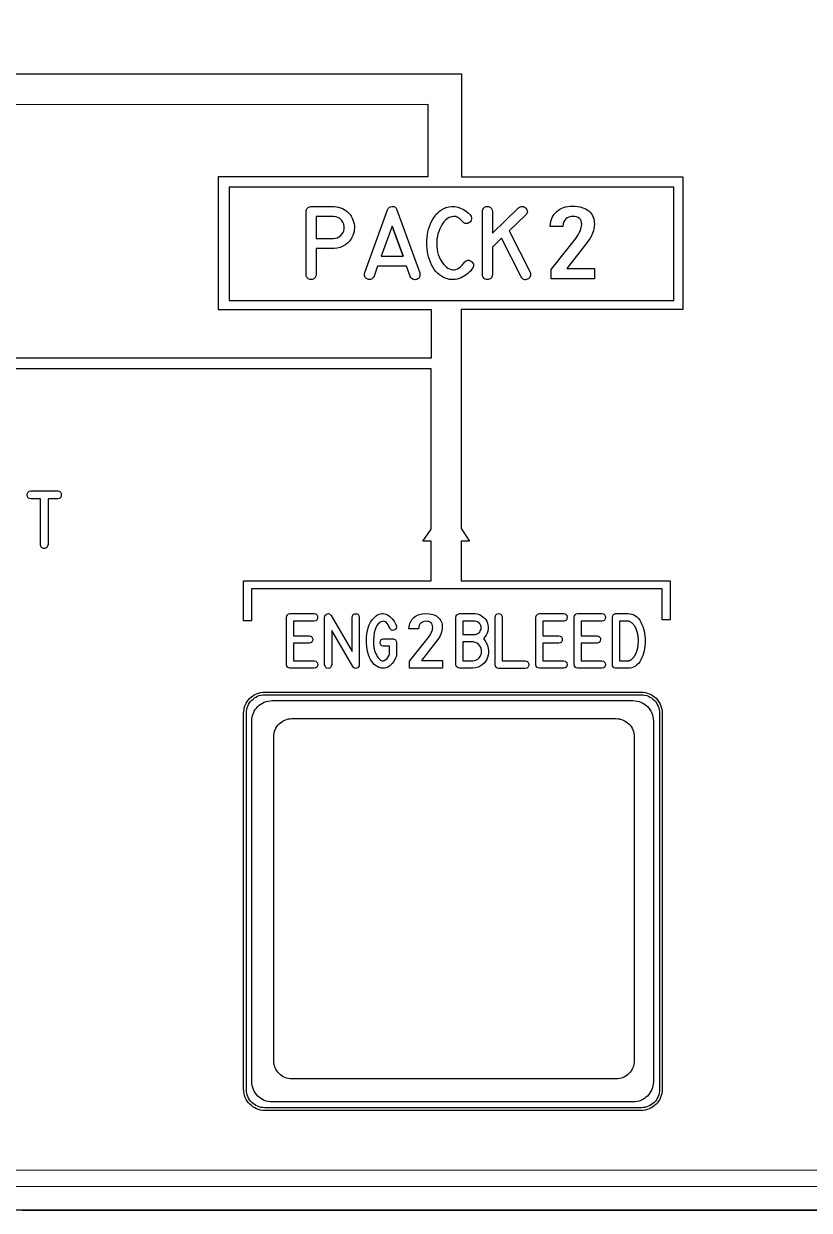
# Model space of a CAD drawing. Extents: x -1 to 333, y -1 to 144.
# Drawn here: x 244.6 to 288.7, y 31.6 to 98.2 of the extents above; entities that cross this region are included whole.
import ezdxf

# ---------------------------------------------------------------- set-up
doc = ezdxf.new("R2010")
doc.units = 0
for name, color, linetype in [('_BACKPANEL', 5, 'CONTINUOUS'), ('_ENGRAVING', 105, 'CONTINUOUS'), ('_TOPLAYER', 1, 'CONTINUOUS')]:
    doc.layers.add(name, color=color, linetype=linetype)

msp = doc.modelspace()

# ---------------------------------------------------------------- linework, layer by layer
at = {"layer": '_BACKPANEL'}
for points in [[(332.671, 144.363), (332.671, 139.666), (332.671, 130.272), (332.671, 120.878), (332.671, 41.031), (332.671, 31.637), (10.329, 31.637), (10.329, 41.031), (10.329, 120.878), (10.329, 130.272), (10.329, 139.666), (10.329, 144.363)], [(258.149, 60.534), (279.244, 60.534), (279.35, 60.529), (279.452, 60.513), (279.551, 60.488), (279.645, 60.454), (279.735, 60.411), (279.819, 60.359), (279.899, 60.3), (279.971, 60.234), (280.038, 60.161), (280.097, 60.082), (280.148, 59.997), (280.191, 59.907), (280.226, 59.813), (280.251, 59.714), (280.266, 59.612), (280.272, 59.507), (280.272, 38.412), (280.266, 38.306), (280.251, 38.204), (280.226, 38.106), (280.191, 38.011), (280.148, 37.921), (280.097, 37.836), (280.038, 37.757), (279.971, 37.685), (279.899, 37.618), (279.819, 37.559), (279.735, 37.508), (279.645, 37.465), (279.551, 37.43), (279.452, 37.405), (279.35, 37.39), (279.244, 37.384), (258.149, 37.384), (258.044, 37.39), (257.941, 37.405), (257.843, 37.43), (257.748, 37.465), (257.658, 37.508), (257.574, 37.559), (257.495, 37.618), (257.422, 37.685), (257.356, 37.757), (257.297, 37.836), (257.245, 37.921), (257.202, 38.011), (257.168, 38.106), (257.142, 38.204), (257.127, 38.306), (257.122, 38.412), (257.122, 59.507), (257.127, 59.612), (257.142, 59.714), (257.168, 59.813), (257.202, 59.907), (257.245, 59.997), (257.297, 60.082), (257.356, 60.161), (257.422, 60.234), (257.495, 60.3), (257.574, 60.359), (257.658, 60.411), (257.748, 60.454), (257.843, 60.488), (257.941, 60.513), (258.044, 60.529)]]:
    msp.add_lwpolyline(points, close=True, dxfattribs=at)
at = {"layer": '_ENGRAVING'}
for points in [[(221.825, 95.357), (269.168, 95.357), (269.168, 89.576), (281.578, 89.576), (281.578, 82.139), (269.157, 82.134), (269.157, 69.852), (269.631, 69.14), (269.157, 69.14), (269.157, 66.918), (280.87, 66.917), (280.87, 64.742), (280.421, 64.742), (280.421, 66.469), (257.425, 66.469), (257.414, 66.469), (257.414, 64.68), (256.966, 64.68), (256.966, 66.917), (256.966, 66.918), (266.964, 66.918), (267.472, 66.918), (267.472, 69.14), (267.014, 69.14), (267.472, 69.826), (267.472, 78.81), (241.218, 78.81)], [(126.136, 93.572), (267.289, 93.638), (267.296, 89.576), (255.549, 89.576), (255.549, 82.139), (267.472, 82.134), (267.472, 79.41), (227.473, 79.41)], [(269.168, 89.607), (269.168, 89.61)], [(16.012, 32.965), (326.47, 32.98), (326.56, 32.989), (326.645, 33.015), (326.721, 33.057), (326.787, 33.112), (326.842, 33.179), (326.883, 33.256), (326.909, 33.34), (326.918, 33.431), (326.908, 33.521), (326.882, 33.606), (326.841, 33.682), (326.786, 33.748), (326.72, 33.803), (326.644, 33.845), (326.56, 33.871), (326.47, 33.88), (16.01, 33.865)]]:
    msp.add_lwpolyline(points, dxfattribs=at)
for points in [[(256.164, 82.64), (281.074, 82.64), (281.074, 88.99), (256.164, 88.99)], [(262, 87.911), (262.038, 87.911), (262.163, 87.897), (262.283, 87.873), (262.398, 87.839), (262.508, 87.795), (262.607, 87.743), (262.699, 87.683), (262.784, 87.615), (262.86, 87.539), (262.93, 87.455), (262.991, 87.364), (263.045, 87.264), (263.092, 87.157), (263.129, 87.047), (263.156, 86.937), (263.172, 86.827), (263.177, 86.719), (263.171, 86.611), (263.154, 86.503), (263.126, 86.397), (263.088, 86.291), (263.009, 86.133), (262.913, 85.993), (262.8, 85.872), (262.67, 85.768), (262.526, 85.684), (262.373, 85.621), (262.21, 85.578), (262.038, 85.557), (262, 85.555), (261.031, 85.555), (261.031, 84.097), (261.019, 84.03), (261, 83.973), (260.975, 83.925), (260.943, 83.885), (260.904, 83.854), (260.859, 83.832), (260.807, 83.819), (260.748, 83.814), (260.69, 83.819), (260.638, 83.832), (260.593, 83.854), (260.554, 83.885), (260.523, 83.925), (260.497, 83.973), (260.479, 84.03), (260.467, 84.097), (260.467, 87.631), (260.478, 87.69), (260.495, 87.742), (260.518, 87.787), (260.548, 87.825), (260.584, 87.857), (260.626, 87.882), (260.675, 87.9), (260.73, 87.911), (260.748, 87.911)], [(263.756, 84.201), (264.394, 85.964), (265.035, 87.727), (265.076, 87.807), (265.133, 87.864), (265.207, 87.899), (265.296, 87.911), (265.386, 87.901), (265.46, 87.866), (265.518, 87.809), (265.559, 87.727), (266.837, 84.191), (266.847, 84.123), (266.849, 84.062), (266.841, 84.007), (266.824, 83.958), (266.798, 83.916), (266.763, 83.88), (266.719, 83.85), (266.666, 83.826), (266.609, 83.811), (266.557, 83.806), (266.507, 83.812), (266.461, 83.827), (266.418, 83.854), (266.378, 83.89), (266.342, 83.937), (266.309, 83.994), (266.103, 84.567), (264.479, 84.567), (264.28, 84.008), (264.246, 83.951), (264.209, 83.904), (264.169, 83.867), (264.125, 83.841), (264.078, 83.826), (264.028, 83.821), (263.974, 83.827), (263.917, 83.843), (263.863, 83.868), (263.819, 83.898), (263.784, 83.934), (263.759, 83.976), (263.744, 84.024), (263.738, 84.077), (263.742, 84.136)], [(269.797, 84.455), (269.779, 84.429), (269.769, 84.415), (269.761, 84.403), (269.69, 84.313), (269.613, 84.231), (269.532, 84.155), (269.445, 84.086), (269.353, 84.023), (269.255, 83.967), (269.152, 83.918), (269.044, 83.875), (268.934, 83.842), (268.823, 83.82), (268.713, 83.81), (268.604, 83.811), (268.495, 83.824), (268.386, 83.849), (268.278, 83.885), (268.17, 83.932), (268.049, 84), (267.937, 84.079), (267.832, 84.169), (267.737, 84.27), (267.649, 84.381), (267.57, 84.503), (267.499, 84.637), (267.436, 84.781), (267.381, 84.931), (267.335, 85.083), (267.298, 85.236), (267.268, 85.391), (267.247, 85.547), (267.235, 85.704), (267.23, 85.863), (267.235, 86.024), (267.247, 86.184), (267.268, 86.34), (267.298, 86.493), (267.336, 86.643), (267.382, 86.789), (267.437, 86.933), (267.501, 87.073), (267.573, 87.209), (267.654, 87.338), (267.744, 87.454), (267.842, 87.558), (267.948, 87.648), (268.064, 87.727), (268.187, 87.792), (268.32, 87.845), (268.461, 87.885), (268.629, 87.911), (268.796, 87.908), (268.962, 87.878), (269.129, 87.82), (269.288, 87.742), (269.432, 87.649), (269.561, 87.541), (269.675, 87.419), (269.685, 87.405), (269.722, 87.344), (269.74, 87.28), (269.741, 87.212), (269.723, 87.142), (269.69, 87.077), (269.647, 87.026), (269.592, 86.988), (269.525, 86.963), (269.45, 86.954), (269.378, 86.966), (269.309, 87), (269.242, 87.055), (269.11, 87.191), (269.045, 87.244), (268.98, 87.286), (268.916, 87.319), (268.853, 87.341), (268.79, 87.353), (268.728, 87.355), (268.608, 87.338), (268.494, 87.298), (268.387, 87.236), (268.286, 87.151), (268.192, 87.049), (268.107, 86.932), (268.03, 86.802), (267.961, 86.659), (267.902, 86.511), (267.856, 86.369), (267.823, 86.23), (267.802, 86.097), (267.789, 85.951), (267.785, 85.804), (267.792, 85.657), (267.809, 85.51), (267.836, 85.365), (267.875, 85.224), (267.926, 85.087), (267.989, 84.955), (268.051, 84.846), (268.116, 84.748), (268.186, 84.661), (268.259, 84.584), (268.336, 84.518), (268.418, 84.462), (268.503, 84.418), (268.592, 84.384), (268.682, 84.364), (268.773, 84.362), (268.862, 84.379), (268.951, 84.413), (269.04, 84.466), (269.128, 84.537), (269.215, 84.626), (269.302, 84.733), (269.34, 84.785), (269.387, 84.831), (269.435, 84.865), (269.484, 84.888), (269.533, 84.899), (269.582, 84.899), (269.633, 84.887), (269.684, 84.863), (269.736, 84.828), (269.782, 84.786), (269.818, 84.742), (269.842, 84.698), (269.855, 84.652), (269.857, 84.605), (269.848, 84.556), (269.828, 84.506)], [(272.377, 87.835), (272.433, 87.871), (272.488, 87.897), (272.541, 87.911), (272.592, 87.914), (272.641, 87.906), (272.689, 87.887), (272.735, 87.857), (272.78, 87.816), (272.818, 87.77), (272.845, 87.723), (272.861, 87.675), (272.865, 87.627), (272.858, 87.578), (272.84, 87.528), (272.811, 87.478), (272.77, 87.427), (271.847, 86.537), (273.017, 84.221), (273.033, 84.153), (273.04, 84.091), (273.037, 84.034), (273.024, 83.982), (273.002, 83.937), (272.97, 83.896), (272.929, 83.862), (272.878, 83.832), (272.823, 83.811), (272.771, 83.801), (272.722, 83.802), (272.675, 83.813), (272.631, 83.835), (272.59, 83.868), (272.551, 83.912), (272.515, 83.966), (271.423, 86.129), (270.915, 85.637), (270.915, 84.091), (270.9, 84.024), (270.88, 83.967), (270.853, 83.919), (270.819, 83.88), (270.78, 83.849), (270.733, 83.828), (270.681, 83.815), (270.622, 83.811), (270.563, 83.816), (270.511, 83.83), (270.467, 83.852), (270.43, 83.883), (270.4, 83.922), (270.377, 83.97), (270.361, 84.026), (270.353, 84.091), (270.353, 87.627), (270.361, 87.693), (270.377, 87.749), (270.4, 87.798), (270.43, 87.837), (270.467, 87.868), (270.511, 87.891), (270.563, 87.905), (270.622, 87.91), (270.681, 87.907), (270.733, 87.895), (270.78, 87.873), (270.819, 87.842), (270.853, 87.802), (270.88, 87.753), (270.9, 87.695), (270.915, 87.627), (270.915, 86.421)], [(275.394, 87.927), (275.539, 87.923), (275.674, 87.911), (275.801, 87.89), (275.919, 87.862), (276.028, 87.825), (276.129, 87.779), (276.221, 87.726), (276.304, 87.664), (276.379, 87.596), (276.443, 87.52), (276.498, 87.436), (276.543, 87.346), (276.578, 87.248), (276.602, 87.143), (276.617, 87.031), (276.622, 86.911), (276.622, 86.903), (276.616, 86.786), (276.596, 86.664), (276.563, 86.538), (276.516, 86.407), (276.457, 86.274), (276.385, 86.14), (276.301, 86.005), (276.204, 85.87), (275.086, 84.427), (276.635, 84.427), (276.635, 83.859), (274.192, 83.859), (274.192, 84.38), (275.574, 86.119), (275.719, 86.331), (275.777, 86.434), (275.825, 86.535), (275.863, 86.633), (275.89, 86.727), (275.907, 86.816), (275.912, 86.9), (275.912, 86.911), (275.904, 87.013), (275.88, 87.102), (275.84, 87.178), (275.783, 87.241), (275.712, 87.29), (275.626, 87.326), (275.525, 87.347), (275.411, 87.354), (275.295, 87.345), (275.191, 87.319), (275.1, 87.275), (275.022, 87.213), (274.957, 87.136), (274.908, 87.043), (274.875, 86.934), (274.858, 86.809), (274.858, 86.789), (274.147, 86.789), (274.147, 86.809), (274.163, 86.94), (274.187, 87.063), (274.22, 87.178), (274.262, 87.286), (274.313, 87.385), (274.372, 87.477), (274.44, 87.561), (274.517, 87.637), (274.602, 87.705), (274.694, 87.764), (274.793, 87.814), (274.899, 87.855), (275.012, 87.887), (275.132, 87.909), (275.26, 87.923)], [(262, 87.347), (261.031, 87.347), (261.031, 86.121), (262, 86.121), (262.11, 86.131), (262.214, 86.159), (262.311, 86.207), (262.401, 86.273), (262.48, 86.354), (262.54, 86.444), (262.582, 86.544), (262.606, 86.653), (262.61, 86.787), (262.587, 86.912), (262.536, 87.03), (262.458, 87.138), (262.361, 87.23), (262.252, 87.295), (262.132, 87.334)], [(265.9, 85.129), (265.294, 86.809), (264.684, 85.129)], [(265.294, 86.809), (265.9, 85.129)], [(245.593, 68.961), (245.593, 71.523), (245.052, 71.523), (244.961, 71.544), (244.926, 71.563), (244.897, 71.587), (244.874, 71.618), (244.858, 71.654), (244.846, 71.745), (244.859, 71.835), (244.875, 71.872), (244.897, 71.902), (244.926, 71.927), (244.962, 71.947), (245.052, 71.968), (246.55, 71.968), (246.639, 71.947), (246.674, 71.928), (246.703, 71.903), (246.725, 71.872), (246.741, 71.836), (246.754, 71.745), (246.741, 71.654), (246.726, 71.617), (246.703, 71.587), (246.674, 71.562), (246.639, 71.543), (246.55, 71.523), (246.009, 71.523), (246.009, 68.961), (245.983, 68.864), (245.963, 68.826), (245.938, 68.794), (245.908, 68.77), (245.874, 68.753), (245.835, 68.744), (245.792, 68.741), (245.748, 68.745), (245.71, 68.756), (245.678, 68.773), (245.65, 68.798), (245.628, 68.828), (245.611, 68.866)], [(260.92, 64.668), (259.758, 64.668), (259.758, 63.849), (260.644, 63.849), (260.731, 63.824), (260.793, 63.78), (260.815, 63.751), (260.83, 63.717), (260.842, 63.636), (260.83, 63.554), (260.814, 63.521), (260.792, 63.492), (260.73, 63.448), (260.644, 63.424), (259.758, 63.424), (259.758, 62.44), (260.92, 62.44), (261.007, 62.416), (261.068, 62.372), (261.09, 62.343), (261.105, 62.31), (261.118, 62.229), (261.105, 62.149), (261.09, 62.116), (261.068, 62.087), (261.007, 62.044), (260.92, 62.02), (259.563, 62.02), (259.485, 62.042), (259.425, 62.085), (259.385, 62.148), (259.364, 62.232), (259.364, 64.876), (259.386, 64.963), (259.427, 65.027), (259.486, 65.068), (259.563, 65.085), (260.92, 65.085), (261.007, 65.066), (261.04, 65.048), (261.068, 65.025), (261.09, 64.995), (261.105, 64.961), (261.117, 64.875), (261.105, 64.789), (261.089, 64.755), (261.068, 64.726), (261.04, 64.703), (261.006, 64.686)], [(263.444, 62.226), (263.435, 62.155), (263.408, 62.098), (263.364, 62.055), (263.302, 62.027), (263.234, 62.016), (263.175, 62.028), (263.124, 62.061), (263.081, 62.116), (261.903, 64.132), (261.903, 62.226), (261.879, 62.135), (261.838, 62.069), (261.811, 62.046), (261.78, 62.03), (261.705, 62.017), (261.629, 62.03), (261.598, 62.046), (261.572, 62.069), (261.531, 62.135), (261.508, 62.226), (261.508, 64.87), (261.525, 64.941), (261.555, 64.999), (261.599, 65.044), (261.657, 65.075), (261.718, 65.088), (261.775, 65.076), (261.825, 65.041), (261.871, 64.982), (263.049, 62.963), (263.049, 64.87), (263.071, 64.963), (263.09, 65), (263.113, 65.03), (263.141, 65.053), (263.173, 65.069), (263.253, 65.082), (263.331, 65.068), (263.363, 65.051), (263.389, 65.028), (263.41, 64.998), (263.427, 64.962), (263.444, 64.87)], [(264.805, 63.255), (264.793, 63.256), (264.718, 63.278), (264.664, 63.319), (264.632, 63.382), (264.622, 63.464), (264.632, 63.547), (264.664, 63.609), (264.718, 63.651), (264.793, 63.672), (264.805, 63.675), (264.818, 63.675), (265.335, 63.675), (265.375, 63.671), (265.411, 63.66), (265.444, 63.64), (265.475, 63.613), (265.5, 63.581), (265.519, 63.545), (265.529, 63.506), (265.533, 63.464), (265.533, 62.705), (265.516, 62.666), (265.506, 62.643), (265.497, 62.62), (265.485, 62.598), (265.474, 62.575), (265.464, 62.553), (265.453, 62.53), (265.441, 62.508), (265.37, 62.392), (265.296, 62.292), (265.218, 62.208), (265.136, 62.14), (265.049, 62.088), (264.958, 62.051), (264.864, 62.03), (264.765, 62.025), (264.666, 62.035), (264.571, 62.06), (264.48, 62.099), (264.393, 62.153), (264.31, 62.221), (264.232, 62.303), (264.157, 62.401), (264.086, 62.512), (264.025, 62.632), (263.973, 62.767), (263.928, 62.916), (263.893, 63.079), (263.867, 63.25), (263.852, 63.423), (263.848, 63.598), (263.855, 63.775), (263.874, 63.95), (263.906, 64.122), (263.951, 64.289), (264.01, 64.451), (264.083, 64.604), (264.171, 64.739), (264.276, 64.859), (264.397, 64.961), (264.478, 65.013), (264.558, 65.052), (264.637, 65.078), (264.716, 65.092), (264.794, 65.092), (264.872, 65.079), (264.949, 65.054), (265.026, 65.016), (265.169, 64.917), (265.293, 64.801), (265.397, 64.666), (265.483, 64.514), (265.494, 64.49), (265.502, 64.469), (265.513, 64.446), (265.529, 64.378), (265.528, 64.317), (265.511, 64.262), (265.477, 64.214), (265.435, 64.178), (265.392, 64.156), (265.347, 64.146), (265.3, 64.151), (265.255, 64.166), (265.216, 64.192), (265.182, 64.226), (265.153, 64.271), (265.111, 64.372), (265.065, 64.458), (265.017, 64.528), (264.965, 64.583), (264.911, 64.622), (264.854, 64.647), (264.794, 64.656), (264.73, 64.65), (264.668, 64.631), (264.609, 64.601), (264.555, 64.56), (264.504, 64.509), (264.458, 64.447), (264.415, 64.375), (264.377, 64.292), (264.343, 64.198), (264.289, 64.003), (264.255, 63.8), (264.239, 63.591), (264.243, 63.374), (264.27, 63.16), (264.324, 62.961), (264.361, 62.867), (264.405, 62.776), (264.455, 62.689), (264.512, 62.605), (264.596, 62.51), (264.638, 62.477), (264.681, 62.454), (264.723, 62.44), (264.766, 62.437), (264.809, 62.443), (264.852, 62.458), (264.933, 62.508), (265.006, 62.576), (265.069, 62.662), (265.124, 62.765), (265.139, 62.798), (265.139, 63.255)], [(267.173, 65.089), (267.384, 65.077), (267.569, 65.04), (267.651, 65.012), (267.727, 64.978), (267.796, 64.937), (267.859, 64.891), (267.915, 64.839), (267.964, 64.782), (268.005, 64.719), (268.039, 64.651), (268.065, 64.577), (268.084, 64.498), (268.095, 64.413), (268.099, 64.323), (268.099, 64.317), (268.094, 64.228), (268.079, 64.137), (268.054, 64.042), (268.019, 63.943), (267.974, 63.843), (267.92, 63.742), (267.857, 63.64), (267.784, 63.538), (266.94, 62.45), (268.108, 62.45), (268.108, 62.022), (266.267, 62.022), (266.267, 62.415), (267.309, 63.726), (267.418, 63.886), (267.498, 64.039), (267.547, 64.184), (267.559, 64.251), (267.563, 64.315), (267.563, 64.323), (267.557, 64.4), (267.539, 64.466), (267.509, 64.524), (267.466, 64.571), (267.412, 64.609), (267.347, 64.636), (267.272, 64.652), (267.185, 64.657), (267.098, 64.65), (267.02, 64.63), (266.951, 64.597), (266.892, 64.55), (266.843, 64.492), (266.806, 64.422), (266.781, 64.34), (266.768, 64.246), (266.768, 64.231), (266.233, 64.231), (266.233, 64.246), (266.263, 64.437), (266.288, 64.524), (266.319, 64.605), (266.358, 64.68), (266.402, 64.75), (266.454, 64.813), (266.511, 64.87), (266.575, 64.921), (266.645, 64.966), (266.719, 65.004), (266.799, 65.034), (266.885, 65.058), (266.975, 65.075)], [(269.932, 65.085), (270.059, 65.066), (270.177, 65.03), (270.283, 64.98), (270.38, 64.913), (270.463, 64.835), (270.533, 64.75), (270.589, 64.657), (270.631, 64.556), (270.659, 64.45), (270.671, 64.341), (270.668, 64.228), (270.65, 64.112), (270.615, 63.996), (270.563, 63.885), (270.492, 63.78), (270.403, 63.678), (270.5, 63.555), (270.578, 63.426), (270.635, 63.293), (270.672, 63.154), (270.69, 63.016), (270.69, 62.882), (270.673, 62.753), (270.639, 62.628), (270.588, 62.511), (270.521, 62.402), (270.438, 62.303), (270.34, 62.213), (270.227, 62.137), (270.101, 62.079), (269.962, 62.04), (269.811, 62.02), (269.807, 62.02), (269.061, 62.02), (268.984, 62.042), (268.925, 62.085), (268.884, 62.146), (268.862, 62.228), (268.862, 64.873), (268.883, 64.956), (268.923, 65.019), (268.983, 65.062), (269.061, 65.085)], [(269.932, 64.66), (269.259, 64.66), (269.259, 63.922), (269.936, 63.922), (270.017, 63.938), (270.087, 63.966), (270.146, 64.005), (270.194, 64.056), (270.231, 64.115), (270.258, 64.175), (270.273, 64.237), (270.277, 64.302), (270.271, 64.366), (270.254, 64.427), (270.226, 64.486), (270.188, 64.541), (270.139, 64.589), (270.081, 64.625), (270.011, 64.649)], [(271.258, 62.018), (271.181, 62.036), (271.122, 62.076), (271.081, 62.14), (271.059, 62.226), (271.059, 64.873), (271.083, 64.967), (271.101, 65.004), (271.125, 65.034), (271.153, 65.057), (271.185, 65.073), (271.264, 65.085), (271.341, 65.07), (271.373, 65.053), (271.399, 65.03), (271.42, 65), (271.437, 64.964), (271.454, 64.873), (271.454, 62.436), (272.748, 62.437), (272.835, 62.415), (272.869, 62.396), (272.897, 62.372), (272.919, 62.342), (272.934, 62.308), (272.945, 62.223), (272.932, 62.138), (272.917, 62.105), (272.895, 62.076), (272.867, 62.053), (272.833, 62.036), (272.747, 62.018)], [(274.901, 64.668), (273.738, 64.668), (273.738, 63.849), (274.624, 63.849), (274.712, 63.824), (274.774, 63.78), (274.795, 63.751), (274.811, 63.717), (274.823, 63.636), (274.81, 63.554), (274.795, 63.521), (274.773, 63.492), (274.711, 63.448), (274.624, 63.424), (273.738, 63.424), (273.738, 62.44), (274.901, 62.44), (274.987, 62.416), (275.049, 62.372), (275.071, 62.343), (275.086, 62.31), (275.098, 62.229), (275.086, 62.149), (275.071, 62.116), (275.049, 62.087), (274.987, 62.044), (274.901, 62.02), (273.543, 62.02), (273.465, 62.042), (273.406, 62.085), (273.366, 62.148), (273.344, 62.232), (273.344, 64.876), (273.367, 64.963), (273.407, 65.027), (273.466, 65.068), (273.543, 65.085), (274.901, 65.085), (274.987, 65.066), (275.021, 65.048), (275.049, 65.025), (275.07, 64.995), (275.086, 64.961), (275.098, 64.875), (275.085, 64.789), (275.07, 64.755), (275.048, 64.726), (275.02, 64.703), (274.987, 64.686)], [(277.045, 64.668), (275.882, 64.668), (275.882, 63.849), (276.768, 63.849), (276.855, 63.824), (276.917, 63.78), (276.939, 63.751), (276.955, 63.717), (276.967, 63.636), (276.954, 63.554), (276.938, 63.521), (276.917, 63.492), (276.855, 63.448), (276.768, 63.424), (275.882, 63.424), (275.882, 62.44), (277.045, 62.44), (277.131, 62.416), (277.193, 62.372), (277.214, 62.343), (277.23, 62.31), (277.242, 62.229), (277.23, 62.149), (277.214, 62.116), (277.193, 62.087), (277.131, 62.044), (277.045, 62.02), (275.687, 62.02), (275.609, 62.042), (275.55, 62.085), (275.51, 62.148), (275.488, 62.232), (275.488, 64.876), (275.511, 64.963), (275.551, 65.027), (275.61, 65.068), (275.687, 65.085), (277.045, 65.085), (277.131, 65.066), (277.165, 65.048), (277.193, 65.025), (277.214, 64.995), (277.229, 64.961), (277.242, 64.875), (277.229, 64.789), (277.213, 64.755), (277.192, 64.726), (277.164, 64.703), (277.13, 64.686)], [(277.828, 65.085), (278.489, 65.085), (278.608, 65.078), (278.719, 65.055), (278.823, 65.018), (278.919, 64.966), (279.007, 64.898), (279.088, 64.816), (279.161, 64.719), (279.226, 64.606), (279.284, 64.485), (279.334, 64.361), (279.376, 64.234), (279.41, 64.103), (279.437, 63.97), (279.456, 63.834), (279.468, 63.695), (279.472, 63.553), (279.468, 63.41), (279.456, 63.271), (279.437, 63.135), (279.41, 63.002), (279.375, 62.872), (279.333, 62.744), (279.283, 62.62), (279.226, 62.499), (279.16, 62.387), (279.087, 62.289), (279.007, 62.207), (278.918, 62.14), (278.822, 62.087), (278.719, 62.05), (278.608, 62.027), (278.489, 62.02), (277.828, 62.02), (277.831, 62.02), (277.828, 62.02), (277.778, 62.029), (277.714, 62.056), (277.669, 62.098), (277.642, 62.157), (277.633, 62.232), (277.632, 62.232), (277.633, 64.876), (277.632, 64.888), (277.649, 64.964), (277.693, 65.028), (277.723, 65.053), (277.756, 65.071), (277.791, 65.082), (277.83, 65.085)], [(278.489, 62.442), (278.494, 62.442), (278.501, 62.442), (278.506, 62.443), (278.513, 62.443), (278.519, 62.444), (278.527, 62.445), (278.532, 62.446), (278.539, 62.446), (278.545, 62.447), (278.552, 62.448), (278.563, 62.451), (278.569, 62.453), (278.576, 62.457), (278.582, 62.458), (278.59, 62.46), (278.595, 62.461), (278.602, 62.464), (278.615, 62.47), (278.629, 62.476), (278.635, 62.479), (278.642, 62.482), (278.653, 62.49), (278.667, 62.497), (278.672, 62.501), (278.679, 62.506), (278.692, 62.515), (278.698, 62.519), (278.706, 62.524), (278.712, 62.529), (278.719, 62.535), (278.724, 62.539), (278.731, 62.544), (278.745, 62.556), (278.756, 62.568), (278.762, 62.574), (278.769, 62.581), (278.775, 62.587), (278.782, 62.595), (278.794, 62.607), (278.8, 62.613), (278.807, 62.62), (278.813, 62.627), (278.82, 62.635), (278.831, 62.65), (278.843, 62.666), (278.855, 62.683), (278.86, 62.691), (278.867, 62.699), (278.872, 62.708), (278.878, 62.717), (278.883, 62.727), (278.89, 62.737), (278.901, 62.755), (278.906, 62.765), (278.912, 62.774), (278.917, 62.784), (278.923, 62.794), (278.932, 62.813), (278.937, 62.824), (278.943, 62.836), (278.948, 62.845), (278.954, 62.857), (278.958, 62.867), (278.963, 62.879), (278.972, 62.901), (278.982, 62.925), (278.986, 62.937), (278.991, 62.949), (278.994, 62.961), (278.999, 62.975), (279.006, 62.999), (279.01, 63.011), (279.014, 63.024), (279.021, 63.05), (279.03, 63.075), (279.032, 63.088), (279.036, 63.102), (279.038, 63.115), (279.043, 63.129), (279.045, 63.14), (279.048, 63.154), (279.052, 63.183), (279.054, 63.196), (279.058, 63.21), (279.059, 63.223), (279.062, 63.237), (279.066, 63.265), (279.068, 63.279), (279.072, 63.294), (279.075, 63.322), (279.075, 63.335), (279.078, 63.351), (279.08, 63.379), (279.082, 63.407), (279.083, 63.437), (279.085, 63.466), (279.085, 63.48), (279.087, 63.496), (279.088, 63.508), (279.089, 63.524), (279.089, 63.538), (279.089, 63.553), (279.089, 63.567), (279.089, 63.581), (279.088, 63.595), (279.087, 63.611), (279.087, 63.624), (279.087, 63.639), (279.085, 63.669), (279.083, 63.696), (279.08, 63.728), (279.079, 63.755), (279.076, 63.783), (279.074, 63.797), (279.073, 63.812), (279.068, 63.84), (279.065, 63.853), (279.064, 63.867), (279.059, 63.895), (279.055, 63.924), (279.048, 63.951), (279.044, 63.976), (279.04, 63.989), (279.037, 64.003), (279.033, 64.016), (279.03, 64.03), (279.023, 64.056), (279.016, 64.081), (279.011, 64.092), (279.007, 64.105), (278.999, 64.13), (278.991, 64.154), (278.986, 64.166), (278.982, 64.178), (278.977, 64.189), (278.972, 64.201), (278.963, 64.223), (278.954, 64.244), (278.944, 64.267), (278.939, 64.276), (278.935, 64.286), (278.923, 64.307), (278.912, 64.326), (278.906, 64.336), (278.901, 64.346), (278.89, 64.364), (278.884, 64.373), (278.88, 64.382), (278.856, 64.416), (278.834, 64.449), (278.808, 64.479), (278.783, 64.508), (278.759, 64.533), (278.733, 64.555), (278.706, 64.578), (278.679, 64.597), (278.654, 64.614), (278.629, 64.627), (278.602, 64.638), (278.576, 64.648), (278.563, 64.652), (278.552, 64.657), (278.527, 64.662), (278.501, 64.663), (278.494, 64.663), (278.489, 64.663), (278.026, 64.663), (278.026, 62.442)], [(269.807, 62.443), (269.919, 62.458), (270.017, 62.49), (270.1, 62.54), (270.17, 62.608), (270.225, 62.687), (270.265, 62.771), (270.29, 62.858), (270.3, 62.95), (270.294, 63.043), (270.274, 63.132), (270.238, 63.219), (270.187, 63.303), (270.12, 63.377), (270.037, 63.435), (269.938, 63.476), (269.824, 63.502), (269.259, 63.502), (269.259, 62.443)], [(258.159, 60.688), (279.234, 60.688), (279.356, 60.681), (279.475, 60.663), (279.589, 60.634), (279.699, 60.594), (279.803, 60.544), (279.901, 60.485), (279.992, 60.416), (280.077, 60.34), (280.154, 60.255), (280.222, 60.164), (280.282, 60.065), (280.332, 59.961), (280.372, 59.852), (280.401, 59.737), (280.419, 59.619), (280.425, 59.497), (280.425, 38.422), (280.419, 38.299), (280.401, 38.181), (280.372, 38.067), (280.332, 37.957), (280.282, 37.853), (280.222, 37.755), (280.154, 37.663), (280.077, 37.579), (279.992, 37.502), (279.901, 37.434), (279.803, 37.374), (279.699, 37.324), (279.589, 37.284), (279.475, 37.255), (279.356, 37.237), (279.234, 37.231), (258.159, 37.231), (258.037, 37.237), (257.918, 37.255), (257.804, 37.284), (257.695, 37.324), (257.59, 37.374), (257.492, 37.434), (257.401, 37.502), (257.316, 37.579), (257.24, 37.663), (257.171, 37.755), (257.112, 37.853), (257.062, 37.957), (257.022, 38.067), (256.992, 38.181), (256.974, 38.299), (256.968, 38.422), (256.968, 59.497), (256.974, 59.619), (256.992, 59.737), (257.022, 59.852), (257.062, 59.961), (257.112, 60.065), (257.171, 60.164), (257.24, 60.255), (257.316, 60.34), (257.401, 60.416), (257.492, 60.485), (257.59, 60.544), (257.695, 60.594), (257.804, 60.634), (257.918, 60.663), (258.037, 60.681)], [(258.567, 60.209), (278.783, 60.209), (278.9, 60.203), (279.014, 60.186), (279.123, 60.158), (279.228, 60.12), (279.328, 60.072), (279.422, 60.015), (279.51, 59.949), (279.591, 59.875), (279.665, 59.794), (279.73, 59.707), (279.787, 59.612), (279.835, 59.513), (279.874, 59.408), (279.902, 59.298), (279.919, 59.184), (279.925, 59.067), (279.925, 38.851), (279.919, 38.734), (279.902, 38.621), (279.874, 38.511), (279.835, 38.406), (279.787, 38.306), (279.73, 38.212), (279.665, 38.124), (279.591, 38.043), (279.51, 37.969), (279.422, 37.904), (279.328, 37.847), (279.228, 37.799), (279.123, 37.76), (279.014, 37.732), (278.9, 37.715), (278.783, 37.709), (258.567, 37.709), (258.45, 37.715), (258.336, 37.732), (258.227, 37.76), (258.122, 37.799), (258.022, 37.847), (257.928, 37.904), (257.84, 37.969), (257.759, 38.043), (257.685, 38.124), (257.619, 38.212), (257.562, 38.306), (257.514, 38.406), (257.476, 38.511), (257.448, 38.621), (257.431, 38.734), (257.425, 38.851), (257.425, 59.067), (257.431, 59.184), (257.448, 59.298), (257.476, 59.408), (257.514, 59.513), (257.562, 59.612), (257.619, 59.707), (257.685, 59.794), (257.759, 59.875), (257.84, 59.949), (257.928, 60.015), (258.022, 60.072), (258.122, 60.12), (258.227, 60.158), (258.336, 60.186), (258.45, 60.203)]]:
    msp.add_lwpolyline(points, close=True, dxfattribs=at)
at = {"layer": '_TOPLAYER'}
msp.add_lwpolyline([(259.679, 59.203), (277.829, 59.203), (277.934, 59.197), (278.036, 59.182), (278.134, 59.157), (278.229, 59.122), (278.318, 59.079), (278.403, 59.028), (278.482, 58.969), (278.554, 58.903), (278.62, 58.83), (278.679, 58.751), (278.731, 58.667), (278.774, 58.577), (278.808, 58.483), (278.833, 58.385), (278.849, 58.283), (278.854, 58.177), (278.854, 40.028), (278.849, 39.923), (278.833, 39.821), (278.808, 39.722), (278.774, 39.628), (278.731, 39.539), (278.679, 39.454), (278.62, 39.375), (278.554, 39.302), (278.482, 39.236), (278.403, 39.177), (278.318, 39.126), (278.229, 39.083), (278.134, 39.049), (278.036, 39.024), (277.934, 39.008), (277.829, 39.003), (259.679, 39.003), (259.574, 39.008), (259.472, 39.024), (259.374, 39.049), (259.279, 39.083), (259.19, 39.126), (259.105, 39.177), (259.026, 39.236), (258.954, 39.302), (258.888, 39.375), (258.829, 39.454), (258.777, 39.539), (258.734, 39.628), (258.7, 39.722), (258.675, 39.821), (258.659, 39.923), (258.654, 40.028), (258.654, 58.177), (258.659, 58.283), (258.675, 58.385), (258.7, 58.483), (258.734, 58.577), (258.777, 58.667), (258.829, 58.751), (258.888, 58.83), (258.954, 58.903), (259.026, 58.969), (259.105, 59.028), (259.19, 59.079), (259.279, 59.122), (259.374, 59.157), (259.472, 59.182), (259.574, 59.197)], close=True, dxfattribs=at)
msp.add_lwpolyline([(244.559, 31.637), (330.281, 31.637)], dxfattribs=at)

doc.saveas('drawing.dxf')
